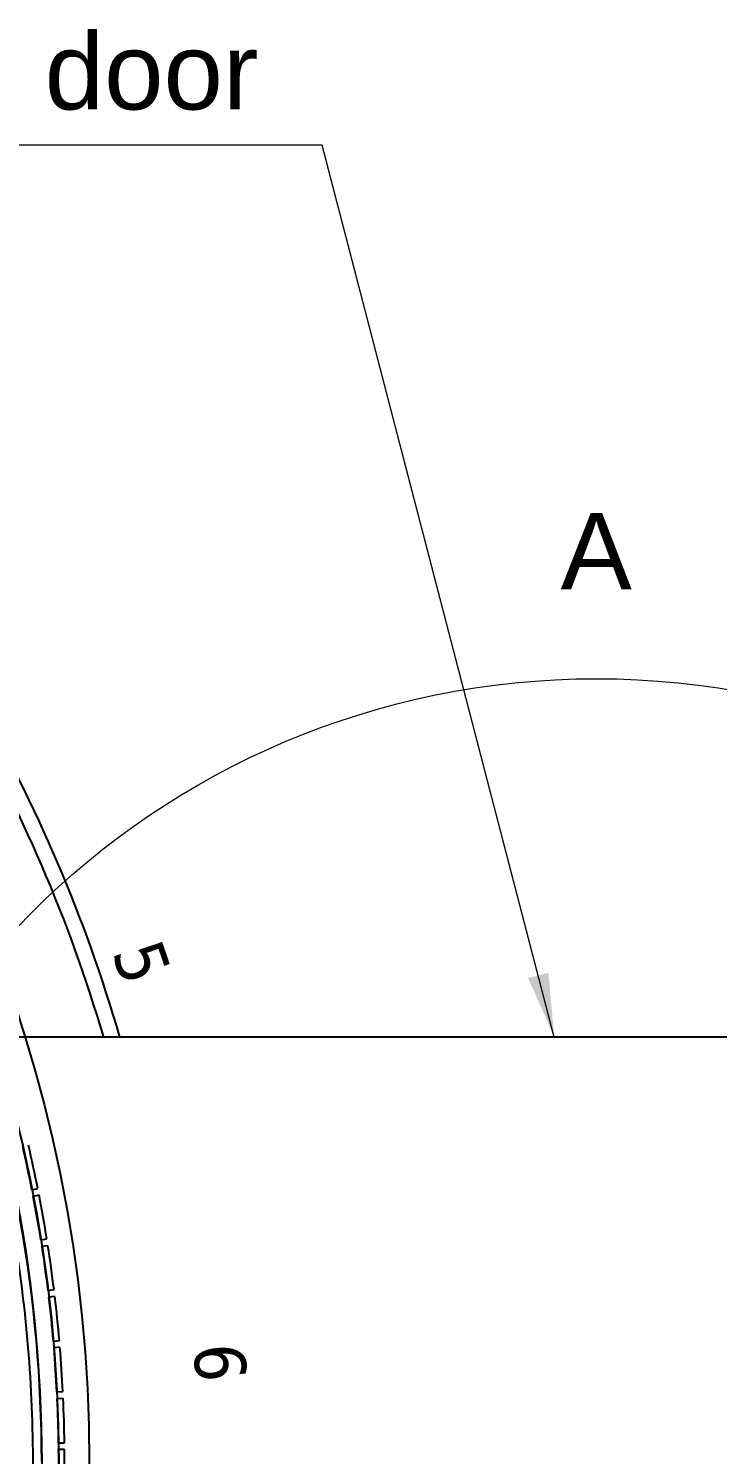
# Model space of a CAD drawing. Header units: millimetres. Extents: x 0 to 89100, y 0 to 63000.
# Drawn here: x 28591 to 32644, y 15849 to 24233 of the extents above; entities that cross this region are included whole.
import ezdxf

# ---------------------------------------------------------------- set-up
doc = ezdxf.new("R2010")
doc.units = ezdxf.units.MM
doc.header["$LTSCALE"] = 150
doc.layers.add('4003-AREA-02.1_F-Foundation', color=7, linetype='Continuous', lineweight=25, true_color=0xadadad)
for name, color, linetype, lineweight in [('4003-AREA-02.1_T-Tank', 7, 'Continuous', 25), ('Detail Boundary', 7, 'Continuous', 18), ('Symbol', 7, 'Continuous', 18), ('Visible', 7, 'Continuous', 25)]:
    doc.layers.add(name, color=color, linetype=linetype, lineweight=lineweight)
doc.styles.add('Text Style185', font='tahoma.ttf')
doc.styles.add('Title', font='arial.ttf')
doc.dimstyles.new('Default - Method 2a$7', dxfattribs={"dimscale": 150, "dimtxt": 3, "dimasz": 2.5, "dimexe": 3, "dimexo": 0.5, "dimgap": 0.7, "dimtad": 0, "dimtoh": 1, "dimdec": 1, "dimrnd": 1e-08, "dimtxsty": 'Title', "dimcen": 0.09, "dimdle": 10, "dimclrd": 256, "dimclre": 256, "dimclrt": 7, "dimazin": 2, "dimtfac": 0.833333, "dimtdec": 1, "dimtmove": 0, "dimatfit": 3, "dimfxl": 1, "dimtolj": 1, "dimlwd": -1, "dimlwe": -1, "dimarcsym": 0})

# ---------------------------------------------------------------- blocks, each defined once
blk = doc.blocks.new('2dDetail0')
at = {"layer": 'Detail Boundary'}
blk.add_circle((212.881, 104.715), 31.352, dxfattribs=at)
at = {"layer": 'Detail Boundary', "insert": (211.473, 139.567), "char_height": 3, "attachment_point": 7, "style": 'Title'}
blk.add_mtext('A', dxfattribs=at)

msp = doc.modelspace()

# ---------------------------------------------------------------- linework, layer by layer
at = {"layer": '4003-AREA-02.1_F-Foundation'}
msp.add_circle((20518.6, 15802.58), 8430, dxfattribs=at)
at = {"layer": '4003-AREA-02.1_T-Tank'}
msp.add_circle((20518.6, 15802.58), 8150, dxfattribs=at)
at = {"layer": 'Visible'}
for p, q in [((34978.62, 18302.58), (28417.42, 18302.58)), ((28611.34, 17405.75), (28645.69, 17412.47)), ((28653.37, 17373.22), (28619.02, 17366.5)), ((28664.21, 17110.84), (28698.79, 17116.31)), ((28705.03, 17076.8), (28670.46, 17071.33)), ((28706.35, 16814.2), (28741.09, 16818.41)), ((28745.9, 16778.7), (28711.16, 16774.49)), ((28737.68, 16516.23), (28772.56, 16519.17)), ((28775.92, 16479.32), (28741.04, 16476.37)), ((28758.17, 16217.32), (28793.13, 16218.99)), ((28795.05, 16179.04), (28760.09, 16177.36)), ((28767.8, 15917.86), (28802.8, 15918.26)), ((28803.26, 15878.26), (28768.26, 15877.86))]:
    msp.add_line(p, q, dxfattribs=at)
msp.add_circle((20518.6, 15802.58), 8250, dxfattribs=at)
for radius, start, end in [(8874, 16.362999, 44.029925), (8966, 16.190456, 44.034915), (8150, 0.056241, 19.943759), (8250, 11.205212, 13.008338), (8285, 11.204625, 13.008925), (8250, 9.124287, 10.927414), (8285, 9.1237, 10.928), (8099.15, 359.243935, 9.097228), (8250, 7.043362, 8.846489), (8285, 7.042775, 8.847075), (8250, 4.962437, 6.765564), (8285, 4.96185, 6.766151), (8250, 2.881512, 4.684639), (8285, 2.880925, 4.685226), (8250, 0.800587, 2.603714), (8285, 0.8, 2.604301), (8250, 358.719662, 0.522789), (8285, 358.719076, 0.523376)]:
    msp.add_arc((20518.6, 15802.58), radius, start, end, dxfattribs=at)

# ---------------------------------------------------------------- block references
at = {"layer": 'Detail Boundary', "xscale": 150, "yscale": 150, "zscale": 150}
msp.add_blockref('2dDetail0', (0, 0), dxfattribs=at)

# ---------------------------------------------------------------- texts
at = {"layer": 'Symbol', "color": 7, "insert": (29944.23, 23620.92), "char_height": 450, "width": 3179.497, "attachment_point": 9, "style": 'Title'}
msp.add_mtext('\\fArial|b0|i0;Single door', dxfattribs=at)
at = {"layer": 'Symbol', "color": 7, "char_height": 300, "attachment_point": 7, "style": 'Text Style185'}
for s, insert, rotation in [('5', (29075.87, 18800.67), 288.753147), ('6', (29556.97, 16491.06), 273.750634)]:
    msp.add_mtext(s, dxfattribs=dict(at, insert=insert, rotation=rotation))

# ---------------------------------------------------------------- leaders
at = {"layer": 'Symbol', "annotation_type": 0, "has_hookline": 1, "hookline_direction": 1, "text_width": 3160.74}
msp.add_leader([(31683.99, 18302.58), (30319.23, 23545.92), (29944.23, 23545.92)], dimstyle='Default - Method 2a$7', override={"dimgap": 0, "dimtad": 1}, dxfattribs=at)

doc.saveas('drawing.dxf')
